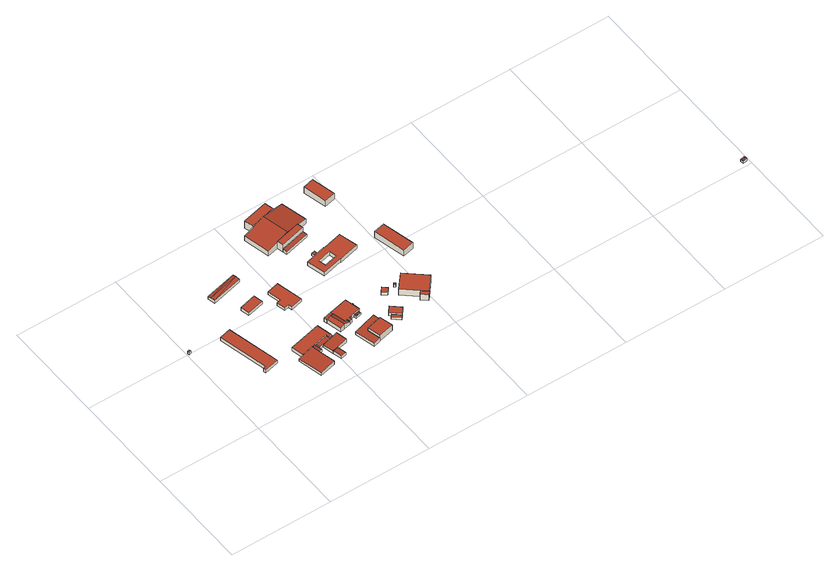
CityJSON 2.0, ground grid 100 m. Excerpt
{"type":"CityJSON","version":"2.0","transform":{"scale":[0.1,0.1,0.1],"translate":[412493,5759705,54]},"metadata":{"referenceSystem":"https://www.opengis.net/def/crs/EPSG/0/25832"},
"CityObjects":{
"building1":{"type":"Building","attributes":{"Gemeindeschluessel":"05515000","Geometrietyp2DReferenz":"3000","function":"31001_1100","roofType":"1000","measuredHeight":2.78},"geometry":[{"type":"Solid","lod":"2","boundaries":[[[[0,1,2,3]],[[4,5,1,0]],[[6,7,5,4]],[[3,2,7,6]],[[4,0,3,6]],[[1,5,7,2]]]],"semantics":{"surfaces":[{"type":"WallSurface"},{"type":"RoofSurface"},{"type":"GroundSurface"}],"values":[[0,0,0,0,1,2]]}}]},
"building2":{"type":"Building","attributes":{"Geometrietyp2DReferenz":"3000","Gemeindeschluessel":"05515000","function":"31001_2700","roofType":"1000","measuredHeight":3.42},"geometry":[{"type":"Solid","lod":"2","boundaries":[[[[8,9,10,11]],[[12,13,9,8]],[[14,15,13,12]],[[16,17,15,14]],[[18,19,17,16]],[[11,10,19,18]],[[16,14,12,8,11,18]],[[9,13,15,17,19,10]]]],"semantics":{"surfaces":[{"type":"WallSurface"},{"type":"RoofSurface"},{"type":"GroundSurface"}],"values":[[0,0,0,0,0,0,1,2]]}}]},
"building3":{"type":"Building","attributes":{"Gemeindeschluessel":"05515000","Geometrietyp2DReferenz":"3000","function":"51009_1610"},"children":["building3-1","building3-2"]},
"building3-1":{"type":"BuildingPart","attributes":{"roofType":"2100","measuredHeight":3.52},"parents":["building3"],"geometry":[{"type":"Solid","lod":"2","boundaries":[[[[20,21,22,23]],[[24,25,21,20]],[[26,27,25,24]],[[20,23,26,24]],[[22,21,25,27]],[[27,26,23,22]]]],"semantics":{"surfaces":[{"type":"WallSurface"},{"type":"RoofSurface"},{"type":"GroundSurface"},{"type":"ClosureSurface"}],"values":[[0,0,0,1,2,3]]}}]},
"building3-2":{"type":"BuildingPart","attributes":{"roofType":"2100","measuredHeight":4.63},"parents":["building3"],"geometry":[{"type":"Solid","lod":"2","boundaries":[[[[28,29,30,31]],[[32,33,29,28]],[[34,23,22,33,32]],[[35,36,27,26,37]],[[31,30,36,35]],[[37,34,32,28,31,35]],[[29,33,22,27,36,30]],[[23,34,37,26]],[[27,22,23,26]]]],"semantics":{"surfaces":[{"type":"WallSurface"},{"type":"RoofSurface"},{"type":"GroundSurface"},{"type":"ClosureSurface"}],"values":[[0,0,0,0,0,1,2,0,3]]}}]},
"building4":{"type":"Building","attributes":{"Gemeindeschluessel":"05515000","Geometrietyp2DReferenz":"3000","function":"31001_2700","roofType":"1000","measuredHeight":3.71},"geometry":[{"type":"Solid","lod":"2","boundaries":[[[[38,21,39,40]],[[41,33,21,38]],[[42,43,33,41]],[[44,45,43,42]],[[46,47,45,44]],[[48,49,47,46]],[[40,39,49,48]],[[46,44,42,41,38,40,48]],[[21,33,43,45,47,49,39]]]],"semantics":{"surfaces":[{"type":"WallSurface"},{"type":"RoofSurface"},{"type":"GroundSurface"}],"values":[[0,0,0,0,0,0,0,1,2]]}}]},
"building5":{"type":"Building","attributes":{"Gemeindeschluessel":"05515000","Geometrietyp2DReferenz":"3000","function":"31001_1000","roofType":"1000","measuredHeight":3.42},"address":[{"country":"Germany","locality":"Münster","thoroughfareNumber":"243","thoroughfareName":"Lützowstraße"}],"geometry":[{"type":"Solid","lod":"2","boundaries":[[[[50,51,52,53]],[[54,55,51,50]],[[56,57,55,54]],[[53,52,57,56]],[[54,50,53,56]],[[51,55,57,52]]]],"semantics":{"surfaces":[{"type":"WallSurface"},{"type":"RoofSurface"},{"type":"GroundSurface"}],"values":[[0,0,0,0,1,2]]}}]},
"building6":{"type":"Building","attributes":{"Gemeindeschluessel":"05515000","Geometrietyp2DReferenz":"3000","function":"31001_2700","roofType":"3100","measuredHeight":4.4},"geometry":[{"type":"Solid","lod":"2","boundaries":[[[[58,59,60,61]],[[62,63,59,58]],[[64,65,63,62]],[[61,60,65,64]],[[58,66,62]],[[64,67,61]],[[58,61,67]],[[67,66,58]],[[66,67,64]],[[64,62,66]],[[59,63,65,60]]]],"semantics":{"surfaces":[{"type":"WallSurface"},{"type":"RoofSurface"},{"type":"GroundSurface"}],"values":[[0,0,0,0,0,0,1,1,1,1,2]]}}]},
"building7":{"type":"Building","attributes":{"Gemeindeschluessel":"05515000","Geometrietyp2DReferenz":"3000","function":"51009_1610"},"children":["building7-1","building7-2","building7-3"]},
"building7-1":{"type":"BuildingPart","attributes":{"roofType":"2100","measuredHeight":3.86},"parents":["building7"],"geometry":[{"type":"Solid","lod":"2","boundaries":[[[[68,69,70,71,72]],[[73,74,69,68]],[[75,76,74,73]],[[77,78,79,76,75]],[[80,81,82,83]],[[84,77,75,73,68,72,85,80,83]],[[70,69,74,76,79,82,81]],[[85,72,71]],[[81,80,85,71,70]],[[78,77,84]],[[82,79,78,84,83]]]],"semantics":{"surfaces":[{"type":"WallSurface"},{"type":"RoofSurface"},{"type":"GroundSurface"},{"type":"ClosureSurface"}],"values":[[0,0,0,0,0,1,2,0,3,0,3]]}}]},
"building7-2":{"type":"BuildingPart","attributes":{"roofType":"2100","measuredHeight":3.3},"parents":["building7"],"geometry":[{"type":"Solid","lod":"2","boundaries":[[[[86,47,49,87]],[[88,69,47,86]],[[71,70,69,88]],[[81,80,89]],[[90,91,81,89]],[[92,93,91,90]],[[94,39,93,92]],[[90,89,85,71,88,86,87,94,92]],[[49,47,69,70,81,91,93,39]],[[87,49,39,94]],[[85,89,80]],[[70,71,85,80,81]]]],"semantics":{"surfaces":[{"type":"WallSurface"},{"type":"RoofSurface"},{"type":"GroundSurface"},{"type":"ClosureSurface"}],"values":[[0,0,0,0,0,0,0,1,2,0,0,3]]}}]},
"building7-3":{"type":"BuildingPart","attributes":{"roofType":"2100","measuredHeight":3.4},"parents":["building7"],"geometry":[{"type":"Solid","lod":"2","boundaries":[[[[95,96,79,78]],[[97,98,96,95]],[[99,83,82,98,97]],[[95,78,84,99,97]],[[79,96,98,82]],[[83,99,84]],[[79,82,83,84,78]]]],"semantics":{"surfaces":[{"type":"WallSurface"},{"type":"RoofSurface"},{"type":"GroundSurface"},{"type":"ClosureSurface"}],"values":[[0,0,0,1,2,0,3]]}}]},
"building8":{"type":"Building","attributes":{"Gemeindeschluessel":"05515000","Geometrietyp2DReferenz":"3000","function":"31001_1000","roofType":"1000","measuredHeight":3.31},"address":[{"country":"Germany","locality":"Münster","thoroughfareNumber":"245","thoroughfareName":"Lützowstraße"}],"geometry":[{"type":"Solid","lod":"2","boundaries":[[[[100,101,102,103]],[[104,105,101,100]],[[106,107,105,104]],[[108,109,107,106]],[[110,111,109,108]],[[112,113,111,110]],[[114,115,113,112]],[[103,102,115,114]],[[112,110,108,106,104,100,103,114]],[[101,105,107,109,111,113,115,102]]]],"semantics":{"surfaces":[{"type":"WallSurface"},{"type":"RoofSurface"},{"type":"GroundSurface"}],"values":[[0,0,0,0,0,0,0,0,1,2]]}}]},
"building9":{"type":"Building","attributes":{"Gemeindeschluessel":"05515000","Geometrietyp2DReferenz":"3000","function":"51009_1610","roofType":"3100","measuredHeight":6.13},"geometry":[{"type":"Solid","lod":"2","boundaries":[[[[116,117,118,119]],[[120,121,117,116]],[[122,123,121,120]],[[124,125,123,122]],[[126,127,125,124]],[[128,129,127,126]],[[130,131,129,128]],[[119,118,131,130]],[[124,122,120,116,119,126]],[[130,128,126,119]],[[117,121,123,125,127,129,131,118]]]],"semantics":{"surfaces":[{"type":"WallSurface"},{"type":"RoofSurface"},{"type":"GroundSurface"}],"values":[[0,0,0,0,0,0,0,0,1,1,2]]}}]},
"building10":{"type":"Building","attributes":{"Gemeindeschluessel":"05515000","Geometrietyp2DReferenz":"3000","function":"31001_2700"},"children":["building10-1","building10-2","building10-3"]},
"building10-1":{"type":"BuildingPart","attributes":{"roofType":"3100","measuredHeight":2.75},"parents":["building10"],"geometry":[{"type":"Solid","lod":"2","boundaries":[[[[132,133,134,135]],[[136,137,133,132]],[[138,139,137,136]],[[132,140,136]],[[140,132,135]],[[135,141,140]],[[136,140,141]],[[141,138,136]],[[133,137,139,134]],[[139,138,135,134]],[[138,141,135]]]],"semantics":{"surfaces":[{"type":"WallSurface"},{"type":"RoofSurface"},{"type":"GroundSurface"},{"type":"ClosureSurface"}],"values":[[0,0,0,0,1,1,1,1,2,3,3]]}}]},
"building10-2":{"type":"BuildingPart","attributes":{"roofType":"1000","measuredHeight":4.03},"parents":["building10"],"geometry":[{"type":"Solid","lod":"2","boundaries":[[[[142,143,144,145]],[[146,147,143,142]],[[145,144,148,149]],[[146,142,145,149]],[[143,147,148,144]],[[147,146,149,148]]]],"semantics":{"surfaces":[{"type":"WallSurface"},{"type":"RoofSurface"},{"type":"GroundSurface"},{"type":"ClosureSurface"}],"values":[[0,0,0,1,2,3]]}}]},
"building10-3":{"type":"BuildingPart","attributes":{"roofType":"1000","measuredHeight":4.08},"parents":["building10"],"geometry":[{"type":"Solid","lod":"2","boundaries":[[[[150,151,147,146]],[[152,153,151,150]],[[154,155,153,152]],[[156,157,155,154]],[[158,159,157,156]],[[160,161,159,158]],[[162,135,134,161,160]],[[139,138,163]],[[164,165,139,163]],[[166,167,165,164]],[[168,169,167,166]],[[170,171,169,168]],[[172,173,171,170]],[[174,175,173,172]],[[176,177,175,174]],[[178,179,177,176]],[[180,181,179,178]],[[149,148,181,180]],[[178,176,174,172,170,168,166,164,163,162,160,158,156,154,152,150,146,149,180]],[[147,151,153,155,157,159,161,134,139,165,167,169,171,173,175,177,179,181,148]],[[147,148,149,146]],[[141,135,162,163,138]],[[139,134,135,138]],[[135,141,138]]]],"semantics":{"surfaces":[{"type":"WallSurface"},{"type":"RoofSurface"},{"type":"GroundSurface"},{"type":"ClosureSurface"}],"values":[[0,0,0,0,0,0,0,0,0,0,0,0,0,0,0,0,0,0,1,2,3,0,3,3]]}}]},
"building11":{"type":"Building","attributes":{"Gemeindeschluessel":"05515000","Geometrietyp2DReferenz":"3000","function":"51009_1610","roofType":"2100","measuredHeight":4.8},"geometry":[{"type":"Solid","lod":"2","boundaries":[[[[182,183,184,185]],[[186,187,183,182]],[[185,188,189,190,186,182]],[[191,192,193,184,183,187]],[[190,191,187,186]],[[189,192,191,190]],[[188,193,192,189]],[[185,184,193,188]]]],"semantics":{"surfaces":[{"type":"WallSurface"},{"type":"RoofSurface"},{"type":"GroundSurface"}],"values":[[0,0,1,2,0,0,0,0]]}}]},
"building12":{"type":"Building","attributes":{"Gemeindeschluessel":"05515000","Geometrietyp2DReferenz":"3000","function":"31001_2700","roofType":"1000","measuredHeight":6.79},"geometry":[{"type":"Solid","lod":"2","boundaries":[[[[194,195,196,197]],[[198,199,195,194]],[[200,201,199,198]],[[197,196,201,200]],[[198,194,197,200]],[[195,199,201,196]]]],"semantics":{"surfaces":[{"type":"WallSurface"},{"type":"RoofSurface"},{"type":"GroundSurface"}],"values":[[0,0,0,0,1,2]]}}]},
"building13":{"type":"Building","attributes":{"Gemeindeschluessel":"05515000","Geometrietyp2DReferenz":"3000","function":"31001_2500","roofType":"1000","measuredHeight":2.85},"geometry":[{"type":"Solid","lod":"2","boundaries":[[[[202,203,204,205]],[[206,207,203,202]],[[208,209,207,206]],[[205,204,209,208]],[[206,202,205,208]],[[203,207,209,204]]]],"semantics":{"surfaces":[{"type":"WallSurface"},{"type":"RoofSurface"},{"type":"GroundSurface"}],"values":[[0,0,0,0,1,2]]}}]},
"building14":{"type":"Building","attributes":{"Gemeindeschluessel":"05515000","Geometrietyp2DReferenz":"3000","function":"31001_2500","roofType":"1000","measuredHeight":3.4},"geometry":[{"type":"Solid","lod":"2","boundaries":[[[[210,211,212,213]],[[214,215,211,210]],[[216,217,215,214]],[[213,212,217,216]],[[214,210,213,216]],[[211,215,217,212]]]],"semantics":{"surfaces":[{"type":"WallSurface"},{"type":"RoofSurface"},{"type":"GroundSurface"}],"values":[[0,0,0,0,1,2]]}}]},
"building15":{"type":"Building","attributes":{"Gemeindeschluessel":"05515000","Geometrietyp2DReferenz":"3000","function":"51009_1610","roofType":"2100","measuredHeight":3.64},"geometry":[{"type":"Solid","lod":"2","boundaries":[[[[218,219,220,221]],[[222,223,219,218]],[[224,225,223,222]],[[221,220,225,224]],[[222,218,221,224]],[[219,223,225,220]]]],"semantics":{"surfaces":[{"type":"WallSurface"},{"type":"RoofSurface"},{"type":"GroundSurface"}],"values":[[0,0,0,0,1,2]]}}]},
"building16":{"type":"Building","attributes":{"Gemeindeschluessel":"05515000","Geometrietyp2DReferenz":"3000","function":"31001_2500","roofType":"1000","measuredHeight":2.52},"geometry":[{"type":"Solid","lod":"2","boundaries":[[[[226,227,228,229]],[[230,231,227,226]],[[232,233,231,230]],[[229,228,233,232]],[[230,226,229,232]],[[227,231,233,228]]]],"semantics":{"surfaces":[{"type":"WallSurface"},{"type":"RoofSurface"},{"type":"GroundSurface"}],"values":[[0,0,0,0,1,2]]}}]},
"building17":{"type":"Building","attributes":{"Gemeindeschluessel":"05515000","Geometrietyp2DReferenz":"3000","function":"31001_2700"},"children":["building17-1","building17-2","building17-3"]},
"building17-1":{"type":"BuildingPart","attributes":{"roofType":"1000","measuredHeight":8.61},"parents":["building17"],"geometry":[{"type":"Solid","lod":"2","boundaries":[[[[234,235,234,236]],[[237,220,235,234,236]],[[238,225,220,237]],[[239,240,241,225,238]],[[238,237,236,242,243,244,239]],[[220,225,241,245,235]],[[240,239,244]],[[242,236,234]],[[245,243,242,234,235]],[[241,240,244,243,245]]]],"semantics":{"surfaces":[{"type":"WallSurface"},{"type":"RoofSurface"},{"type":"GroundSurface"},{"type":"ClosureSurface"}],"values":[[0,0,0,0,1,2,0,0,3,3]]}}]},
"building17-2":{"type":"BuildingPart","attributes":{"roofType":"3100","measuredHeight":9.61},"parents":["building17"],"geometry":[{"type":"Solid","lod":"2","boundaries":[[[[246,247,248,249]],[[234,235,247,246]],[[250,251,241,240]],[[252,253,251,250]],[[254,255,253,252]],[[249,248,256,257]],[[258,254,252,250,240,244,259,260]],[[242,234,246,249,257,261,260,259]],[[247,235,245,241,251,253,255,262,256,248]],[[242,259,243]],[[235,234,242,243,245]],[[243,259,244]],[[243,244,240,241,245]],[[258,260,263]],[[255,254,258,263,262]],[[263,260,261]],[[263,261,257,256,262]]]],"semantics":{"surfaces":[{"type":"WallSurface"},{"type":"RoofSurface"},{"type":"GroundSurface"},{"type":"ClosureSurface"}],"values":[[0,0,0,0,0,0,1,1,2,0,3,0,3,0,3,0,3]]}}]},
"building17-3":{"type":"BuildingPart","attributes":{"roofType":"1000","measuredHeight":8.6},"parents":["building17"],"geometry":[{"type":"Solid","lod":"2","boundaries":[[[[255,254,264]],[[265,266,255,264]],[[267,268,266,265]],[[269,256,268,267]],[[257,256,269]],[[267,265,264,258,263,261,269]],[[266,268,256,262,255]],[[257,269,261]],[[258,264,254]],[[262,263,258,254,255]],[[256,257,261,263,262]]]],"semantics":{"surfaces":[{"type":"WallSurface"},{"type":"RoofSurface"},{"type":"GroundSurface"},{"type":"ClosureSurface"}],"values":[[0,0,0,0,0,1,2,0,0,3,3]]}}]},
"building18":{"type":"Building","attributes":{"Gemeindeschluessel":"05515000","Geometrietyp2DReferenz":"3000","function":"31001_2500","roofType":"1000","measuredHeight":3.06},"geometry":[{"type":"Solid","lod":"2","boundaries":[[[[270,271,272,273]],[[274,275,271,270]],[[276,277,275,274]],[[273,272,277,276]],[[274,270,273,276]],[[271,275,277,272]]]],"semantics":{"surfaces":[{"type":"WallSurface"},{"type":"RoofSurface"},{"type":"GroundSurface"}],"values":[[0,0,0,0,1,2]]}}]},
"building19":{"type":"Building","attributes":{"Gemeindeschluessel":"05515000","Geometrietyp2DReferenz":"3000","function":"31001_2700","roofType":"1000","measuredHeight":4.09},"geometry":[{"type":"Solid","lod":"2","boundaries":[[[[278,279,280,281]],[[282,283,284,285]],[[286,287,283,282]],[[288,289,287,286]],[[285,284,289,288]],[[290,291,279,278]],[[292,293,291,290]],[[294,295,293,292]],[[296,297,295,294]],[[298,299,297,296]],[[300,301,299,298]],[[281,280,301,300]],[[298,296,294,292,290,278,281,300],[288,286,282,285]],[[279,291,293,295,297,299,301,280],[283,287,289,284]]]],"semantics":{"surfaces":[{"type":"WallSurface"},{"type":"RoofSurface"},{"type":"GroundSurface"}],"values":[[0,0,0,0,0,0,0,0,0,0,0,0,1,2]]}}]},
"building20":{"type":"Building","attributes":{"Gemeindeschluessel":"05515000","Geometrietyp2DReferenz":"3000","function":"31001_2500","roofType":"1000","measuredHeight":2.8},"geometry":[{"type":"Solid","lod":"2","boundaries":[[[[302,303,304,305]],[[306,307,303,302]],[[308,309,307,306]],[[305,304,309,308]],[[306,302,305,308]],[[303,307,309,304]]]],"semantics":{"surfaces":[{"type":"WallSurface"},{"type":"RoofSurface"},{"type":"GroundSurface"}],"values":[[0,0,0,0,1,2]]}}]},
"building21":{"type":"Building","attributes":{"Gemeindeschluessel":"05515000","Geometrietyp2DReferenz":"3000","function":"31001_2500"},"address":[{"country":"Germany","locality":"Münster","thoroughfareNumber":"247","thoroughfareName":"Lützowstraße"}],"children":["building21-1","building21-2"]},
"building21-1":{"type":"BuildingPart","attributes":{"roofType":"1000","measuredHeight":7.4},"parents":["building21"],"geometry":[{"type":"Solid","lod":"2","boundaries":[[[[310,311,312,313]],[[314,315,316,311,310]],[[317,318,319,320,321]],[[313,312,318,317]],[[321,314,310,313,317]],[[311,316,319,318,312]],[[315,314,321,320]],[[319,316,315,320]]]],"semantics":{"surfaces":[{"type":"WallSurface"},{"type":"RoofSurface"},{"type":"GroundSurface"},{"type":"ClosureSurface"}],"values":[[0,0,0,0,1,2,0,3]]}}]},
"building21-2":{"type":"BuildingPart","attributes":{"roofType":"1000","measuredHeight":7.13},"parents":["building21"],"geometry":[{"type":"Solid","lod":"2","boundaries":[[[[322,323,316,315]],[[324,325,323,322]],[[320,319,325,324]],[[324,322,315,320]],[[323,325,319,316]],[[319,320,315,316]]]],"semantics":{"surfaces":[{"type":"WallSurface"},{"type":"RoofSurface"},{"type":"GroundSurface"},{"type":"ClosureSurface"}],"values":[[0,0,0,1,2,3]]}}]},
"building22":{"type":"Building","attributes":{"Gemeindeschluessel":"05515000","Geometrietyp2DReferenz":"3000","function":"31001_2700","roofType":"1000","measuredHeight":6.81},"geometry":[{"type":"Solid","lod":"2","boundaries":[[[[326,327,328,329]],[[330,331,327,326]],[[332,333,331,330]],[[329,328,333,332]],[[330,326,329,332]],[[327,331,333,328]]]],"semantics":{"surfaces":[{"type":"WallSurface"},{"type":"RoofSurface"},{"type":"GroundSurface"}],"values":[[0,0,0,0,1,2]]}}]},
"building23":{"type":"Building","attributes":{"Gemeindeschluessel":"05515000","Geometrietyp2DReferenz":"3000","function":"31001_2700","roofType":"1000","measuredHeight":6.85},"geometry":[{"type":"Solid","lod":"2","boundaries":[[[[334,335,336,337]],[[338,339,335,334]],[[340,341,339,338]],[[337,336,341,340]],[[338,334,337,340]],[[335,339,341,336]]]],"semantics":{"surfaces":[{"type":"WallSurface"},{"type":"RoofSurface"},{"type":"GroundSurface"}],"values":[[0,0,0,0,1,2]]}}]},
"building24":{"type":"Building","attributes":{"Gemeindeschluessel":"05570044","Geometrietyp2DReferenz":"3000","function":"31001_9998","roofType":"3100","measuredHeight":3.12},"geometry":[{"type":"Solid","lod":"2","boundaries":[[[[342,343,344,345]],[[346,347,343,342]],[[348,349,347,346]],[[345,344,349,348]],[[342,350,346]],[[348,351,345]],[[351,350,342]],[[342,345,351]],[[348,346,350]],[[350,351,348]],[[343,347,349,344]]]],"semantics":{"surfaces":[{"type":"WallSurface"},{"type":"RoofSurface"},{"type":"GroundSurface"}],"values":[[0,0,0,0,0,0,1,1,1,1,2]]}}]}
},
"vertices":[
[14,990,38],[14,990,11],[35,995,11],[35,995,38],[9,1011,38],[9,1011,11],[30,1015,38],[30,1015,11],
[424,995,49],[424,995,15],[312,968,15],[312,968,49],[544,489,49],[544,489,15],[404,455,49],[404,455,15],[397,484,49],[397,484,15],[425,491,49],[425,491,15],
[894,446,46],[894,446,16],[855,436,16],[855,436,51],[911,374,46],[911,374,16],[872,364,51],[872,364,16],
[700,401,45],[700,401,16],[756,164,16],[756,164,45],[747,411,50],[747,411,16],[855,436,62],[911,201,62],[911,201,16],[872,364,62],
[894,446,53],[1029,477,16],[1029,477,53],[747,411,53],[719,530,53],[719,530,16],[1032,603,53],[1032,603,16],[1067,455,53],[1067,455,16],[1035,448,53],[1035,448,16],
[667,1053,45],[667,1053,11],[829,1093,11],[829,1093,45],[645,1140,45],[645,1140,11],[808,1180,45],[808,1180,11],
[517,1327,45],[517,1327,11],[818,1399,11],[818,1399,45],[501,1397,45],[501,1397,11],[802,1469,45],[802,1469,11],[509,1362,55],[810,1434,55],
[1070,438,52],[1070,438,16],[1071,437,16],[1071,437,46],[1071,437,52],[1113,447,55],[1113,447,16],[1137,341,55],[1137,341,16],[1032,317,48],[1032,317,45],[1032,317,16],[951,410,44],[951,410,16],[976,305,16],[976,305,44],[1013,313,47],[984,417,46],
[1067,455,47],[1035,448,47],[1070,438,46],[951,410,46],[914,401,46],[914,401,16],[904,448,49],[904,448,16],[1029,477,49],
[1051,231,45],[1051,231,16],[997,219,50],[997,219,16],[976,305,50],
[937,926,44],[937,926,11],[980,936,11],[980,936,44],[917,1010,44],[917,1010,11],[959,1020,44],[959,1020,11],[928,1151,44],[928,1151,11],[1045,1180,44],[1045,1180,11],[1106,925,44],[1106,925,11],[989,897,44],[989,897,11],
[1214,626,58],[1214,626,16],[1174,616,16],[1174,616,77],[1243,509,58],[1243,509,16],[1269,515,45],[1269,515,16],[1276,486,45],[1276,486,16],[1208,470,77],[1208,470,16],[1167,461,58],[1167,461,16],[1134,607,58],[1134,607,16],
[1414,521,33],[1414,521,13],[1408,548,13],[1408,548,33],[1361,509,33],[1361,509,13],[1354,536,33],[1354,536,13],[1377,513,41],[1371,540,41],
[1126,638,54],[1126,638,13],[1134,607,13],[1134,607,54],[1206,657,54],[1206,657,13],[1214,626,13],[1214,626,54],
[1385,700,54],[1385,700,13],[1402,632,54],[1402,632,13],[1409,633,54],[1409,633,13],[1410,629,54],[1410,629,13],[1403,627,54],[1403,627,13],[1421,552,54],[1421,552,13],[1408,548,54],[1354,536,54],[1314,526,54],[1314,526,13],[1315,519,54],[1315,519,13],[1308,517,54],[1308,517,13],[1306,524,54],[1306,524,13],[1297,522,54],[1297,522,13],[1303,493,54],[1303,493,13],[1276,486,54],[1276,486,13],[1269,515,54],[1269,515,13],[1243,509,54],[1243,509,13],
[1336,316,53],[1336,316,14],[1486,354,14],[1486,354,62],[1368,189,53],[1368,189,14],[1468,422,62],[1248,367,48],[1298,172,48],[1298,172,14],[1248,367,14],[1468,422,14],
[1336,316,84],[1336,316,16],[1368,189,16],[1368,189,84],[1486,354,84],[1486,354,16],[1518,227,84],[1518,227,16],
[1583,335,44],[1583,335,15],[1651,275,15],[1651,275,44],[1603,357,44],[1603,357,15],[1671,298,44],[1671,298,15],
[1590,381,49],[1590,381,15],[1677,305,15],[1677,305,49],[1639,437,49],[1639,437,15],[1726,361,49],[1726,361,15],
[1563,1479,41],[1563,1479,7],[1553,1522,7],[1553,1522,43],[1316,1420,41],[1316,1420,7],[1306,1462,43],[1306,1462,7],
[1473,1290,36],[1473,1290,10],[1480,1260,10],[1480,1260,36],[1505,1297,36],[1505,1297,10],[1512,1267,36],[1512,1267,10],
[1538,1581,81],[1538,1581,7],[1538,1581,93],[1553,1522,93],[1306,1462,93],[1291,1521,93],[1291,1521,81],[1291,1521,7],[1470,1564,93],[1415,1551,93],[1360,1538,93],[1415,1551,7],
[1644,1606,61],[1644,1606,7],[1582,1859,7],[1582,1859,61],[1186,1496,61],[1186,1496,7],[1125,1749,61],[1125,1749,7],[1231,1774,81],[1231,1774,7],[1477,1834,7],[1477,1834,81],[1298,1791,93],[1415,1551,103],[1354,1804,103],[1409,1817,93],[1354,1804,7],[1354,1804,93],
[1231,1774,93],[1209,1863,93],[1209,1863,7],[1456,1922,93],[1456,1922,7],[1477,1834,93],
[1673,600,47],[1673,600,17],[1719,562,17],[1719,562,47],[1712,646,47],[1712,646,17],[1757,607,47],[1757,607,17],
[1621,1093,50],[1621,1093,9],[1622,1089,9],[1622,1089,50],[1594,1209,50],[1594,1209,9],[1610,1139,9],[1610,1139,50],[1465,1179,50],[1465,1179,9],[1482,1107,50],[1482,1107,9],[1425,1046,50],[1425,1046,9],[1382,1224,50],[1382,1224,9],[1582,1273,50],[1582,1273,9],[1583,1269,50],[1583,1269,9],[1775,1316,50],[1775,1316,9],[1819,1136,50],[1819,1136,9],
[1822,597,45],[1822,597,17],[1835,612,17],[1835,612,45],[1807,610,45],[1807,610,17],[1820,625,45],[1820,625,17],
[2098,482,91],[2098,482,17],[1906,649,17],[1906,649,91],[1981,348,91],[1981,348,88],[1981,348,17],[1789,515,91],[1789,515,17],[1925,396,17],[1925,396,88],[1925,396,91],
[1954,316,88],[1954,316,17],[1899,365,88],[1899,365,17],
[2083,840,79],[2083,840,11],[2192,866,11],[2192,866,79],[2009,1149,79],[2009,1149,11],[2118,1175,79],[2118,1175,11],
[1886,1664,74],[1886,1664,5],[1993,1690,5],[1993,1690,74],[1831,1893,74],[1831,1893,5],[1938,1919,74],[1938,1919,5],
[4959,52,62],[4959,52,37],[4916,43,37],[4916,43,62],[4966,19,62],[4966,19,37],[4923,10,62],[4923,10,37],[4962,36,68],[4920,27,68]
]}
